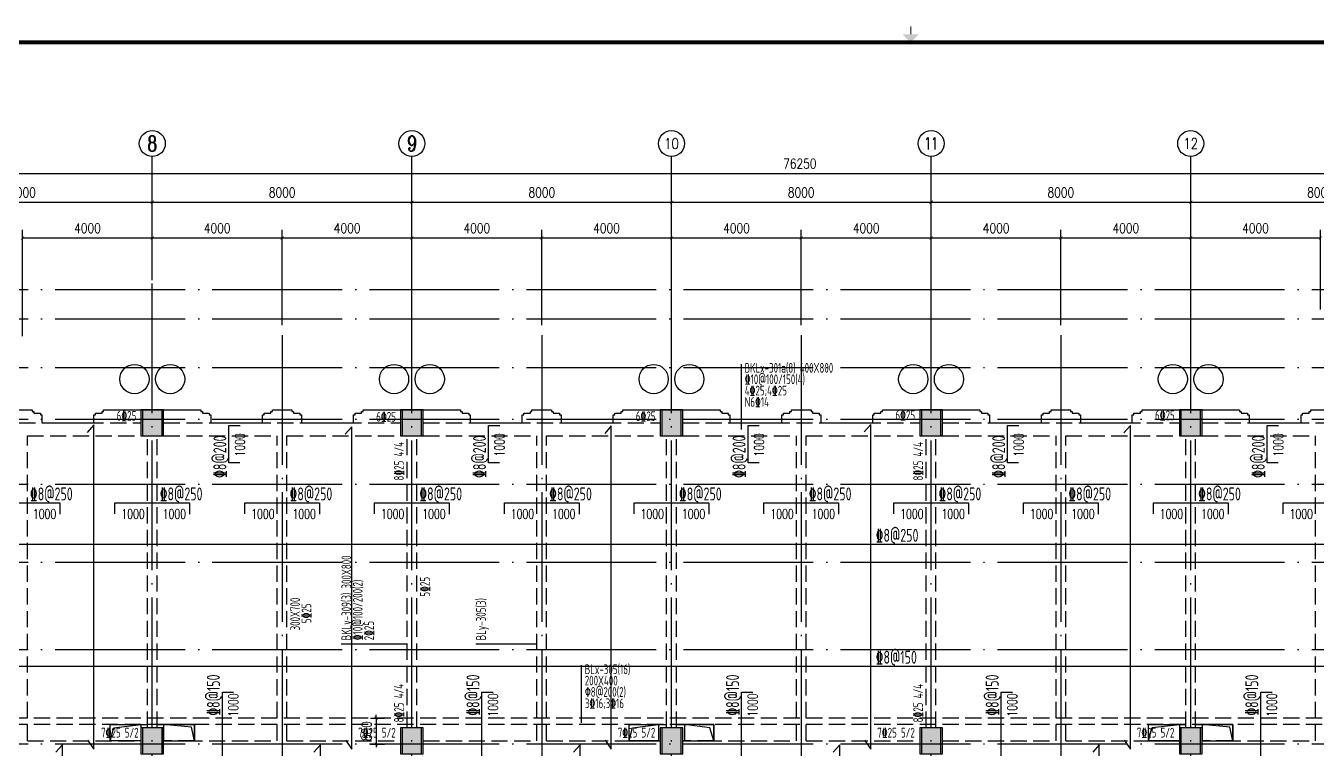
# Model space of a CAD drawing. Header units: millimetres. Extents: x 2998490 to 15040601, y 444546 to 7822218.
# Drawn here: x 14393708 to 14433503, y 7631173 to 7653473 of the extents above; entities that cross this region are included whole.
import ezdxf
from ezdxf.enums import TextEntityAlignment as Align

# ---------------------------------------------------------------- set-up
doc = ezdxf.new("R2010")
doc.units = ezdxf.units.MM
doc.header["$LTSCALE"] = 2000
doc.linetypes.add('DASH', pattern=[0.35, 0.25, -0.1])
doc.linetypes.add('DOTE', pattern=[2.42, 2, -0.2, 0.02, -0.2])
for name, color, linetype in [('3-AXIS', 3, 'Continuous'), ('3-AXIS_TEXT', 7, 'Continuous'), ('3-ban', 84, 'Continuous'), ('3-ban-rein', 1, 'Continuous'), ('3-ban-TEXT', 7, 'Continuous'), ('3-column-DOWN', 232, 'Continuous'), ('3-COLUMN-UP', 2, 'Continuous'), ('3-dote', 43, 'DOTE'), ('3-HATCH', 8, 'Continuous'), ('3-liang-rein-X', 54, 'Continuous'), ('3-liang-rein-Y', 130, 'Continuous'), ('3-liang-R截面-X', 50, 'Continuous'), ('3-liang-R截面-Y', 70, 'Continuous'), ('3-liang-s-1', 44, 'Continuous'), ('3-liang-xu', 120, 'DASH'), ('3-装饰线脚', 7, 'Continuous'), ('AXIS', 3, 'Continuous'), ('AXIS_TEXT', 7, 'Continuous'), ('图框', 7, 'Continuous')]:
    doc.layers.add(name, color=color, linetype=linetype)
doc.layers.add('3-零部件', color=73, linetype='Continuous', lineweight=5)
doc.styles.add('_TCH_AXIS', font='COMPLEX', dxfattribs={"bigfont": 'GBCBIG'})
doc.styles.add('COMPLEX', font='COMPLEX')
doc.styles.add('DIM_FONT', font='SIMPLEX', dxfattribs={"width": 0.8, "bigfont": 'HZTXT'})
doc.styles.add('TJ1', font='tj-romans1.shx', dxfattribs={"width": 0.8, "bigfont": 'tj-hztxt1.shx'})
doc.styles.add('TSSD_Rein', font='Tssdeng.shx', dxfattribs={"width": 0.7, "bigfont": 'hztxt.shx'})
doc.dimstyles.new('DIMN100', dxfattribs={"dimtxt": 300, "dimasz": 100, "dimexe": 250, "dimexo": 300, "dimgap": 150, "dimtad": 1, "dimdec": 0, "dimzin": 0, "dimdsep": 46, "dimtxsty": 'DIM_FONT', "dimblk": 'ARCHTICK', "dimcen": 0.09, "dimclrt": 7, "dimazin": 2, "dimtfac": 1, "dimtdec": 0, "dimtix": 1, "dimtmove": 2, "dimatfit": 3, "dimldrblk": 'ARCHTICK', "dimfxl": 0, "dimtolj": 1, "dimtzin": 0, "dimarcsym": 0})

# ---------------------------------------------------------------- blocks, each defined once
blk = doc.blocks.new('TJAD_TK_A0')
at = {"layer": '图框', "const_width": 0.3}
blk.add_lwpolyline([(1567.5, 391.74), (1567.5, 394.24)], dxfattribs=at)
at = {"layer": '图框', "const_width": 1.2}
blk.add_lwpolyline([(2152, -431.7), (2152, 389.3), (998, 389.3), (998, -431.7)], close=True, dxfattribs=at)
at = {"layer": '图框'}
blk.add_solid([(1565, 391.74), (1570, 391.74), (1567.5, 389.24)], dxfattribs=at)
blk = doc.blocks.new('_ArchTick')
at = {"color": 0, "linetype": 'ByBlock', "const_width": 0.15}
blk.add_lwpolyline([(-0.5, -0.5), (0.5, 0.5)], dxfattribs=at)
blk = doc.blocks.new('*D81')
at = {"layer": 'AXIS', "color": 0, "lineweight": -2}
for p, q in [((14389606, 7646992), (14389606, 7648285)), ((14397606, 7646992), (14397606, 7648285)), ((14389606, 7648035), (14397606, 7648035))]:
    blk.add_line(p, q, dxfattribs=at)
at = {"layer": 'Defpoints', "color": 0}
for p in [(14397606, 7648035), (14389606, 7646692), (14397606, 7646692)]:
    blk.add_point(p, dxfattribs=at)
at = {"layer": 'AXIS', "color": 0, "lineweight": -2, "xscale": 100, "yscale": 100, "zscale": 100, "rotation": 180}
blk.add_blockref('_ArchTick', (14389606, 7648035), dxfattribs=at)
at = {"layer": 'AXIS', "color": 0, "lineweight": -2, "xscale": 100, "yscale": 100, "zscale": 100}
blk.add_blockref('_ArchTick', (14397606, 7648035), dxfattribs=at)
at = {"layer": 'AXIS', "color": 7, "insert": (14393606, 7648335), "char_height": 300, "attachment_point": 5, "style": 'DIM_FONT'}
blk.add_mtext('\\A1;8000', dxfattribs=at)
blk = doc.blocks.new('*D82')
at = {"layer": 'AXIS', "color": 0, "lineweight": -2}
for p, q in [((14397606, 7646992), (14397606, 7648285)), ((14405606, 7646992), (14405606, 7648285)), ((14397606, 7648035), (14405606, 7648035))]:
    blk.add_line(p, q, dxfattribs=at)
at = {"layer": 'Defpoints', "color": 0}
for p in [(14405606, 7648035), (14397606, 7646692), (14405606, 7646692)]:
    blk.add_point(p, dxfattribs=at)
at = {"layer": 'AXIS', "color": 0, "lineweight": -2, "xscale": 100, "yscale": 100, "zscale": 100, "rotation": 180}
blk.add_blockref('_ArchTick', (14397606, 7648035), dxfattribs=at)
at = {"layer": 'AXIS', "color": 0, "lineweight": -2, "xscale": 100, "yscale": 100, "zscale": 100}
blk.add_blockref('_ArchTick', (14405606, 7648035), dxfattribs=at)
at = {"layer": 'AXIS', "color": 7, "insert": (14401606, 7648335), "char_height": 300, "attachment_point": 5, "style": 'DIM_FONT'}
blk.add_mtext('\\A1;8000', dxfattribs=at)
blk = doc.blocks.new('*D83')
at = {"layer": 'AXIS', "color": 0, "lineweight": -2}
for p, q in [((14405606, 7646992), (14405606, 7648285)), ((14413606, 7646992), (14413606, 7648285)), ((14405606, 7648035), (14413606, 7648035))]:
    blk.add_line(p, q, dxfattribs=at)
at = {"layer": 'Defpoints', "color": 0}
for p in [(14413606, 7648035), (14405606, 7646692), (14413606, 7646692)]:
    blk.add_point(p, dxfattribs=at)
at = {"layer": 'AXIS', "color": 0, "lineweight": -2, "xscale": 100, "yscale": 100, "zscale": 100, "rotation": 180}
blk.add_blockref('_ArchTick', (14405606, 7648035), dxfattribs=at)
at = {"layer": 'AXIS', "color": 0, "lineweight": -2, "xscale": 100, "yscale": 100, "zscale": 100}
blk.add_blockref('_ArchTick', (14413606, 7648035), dxfattribs=at)
at = {"layer": 'AXIS', "color": 7, "insert": (14409606, 7648335), "char_height": 300, "attachment_point": 5, "style": 'DIM_FONT'}
blk.add_mtext('\\A1;8000', dxfattribs=at)
blk = doc.blocks.new('*D84')
at = {"layer": 'AXIS', "color": 0, "lineweight": -2}
for p, q in [((14413606, 7646992), (14413606, 7648285)), ((14421606, 7646992), (14421606, 7648285)), ((14413606, 7648035), (14421606, 7648035))]:
    blk.add_line(p, q, dxfattribs=at)
at = {"layer": 'Defpoints', "color": 0}
for p in [(14421606, 7648035), (14413606, 7646692), (14421606, 7646692)]:
    blk.add_point(p, dxfattribs=at)
at = {"layer": 'AXIS', "color": 0, "lineweight": -2, "xscale": 100, "yscale": 100, "zscale": 100, "rotation": 180}
blk.add_blockref('_ArchTick', (14413606, 7648035), dxfattribs=at)
at = {"layer": 'AXIS', "color": 0, "lineweight": -2, "xscale": 100, "yscale": 100, "zscale": 100}
blk.add_blockref('_ArchTick', (14421606, 7648035), dxfattribs=at)
at = {"layer": 'AXIS', "color": 7, "insert": (14417606, 7648335), "char_height": 300, "attachment_point": 5, "style": 'DIM_FONT'}
blk.add_mtext('\\A1;8000', dxfattribs=at)
blk = doc.blocks.new('*D85')
at = {"layer": 'AXIS', "color": 0, "lineweight": -2}
for p, q in [((14421606, 7646992), (14421606, 7648285)), ((14429606, 7646992), (14429606, 7648285)), ((14421606, 7648035), (14429606, 7648035))]:
    blk.add_line(p, q, dxfattribs=at)
at = {"layer": 'Defpoints', "color": 0}
for p in [(14429606, 7648035), (14421606, 7646692), (14429606, 7646692)]:
    blk.add_point(p, dxfattribs=at)
at = {"layer": 'AXIS', "color": 0, "lineweight": -2, "xscale": 100, "yscale": 100, "zscale": 100, "rotation": 180}
blk.add_blockref('_ArchTick', (14421606, 7648035), dxfattribs=at)
at = {"layer": 'AXIS', "color": 0, "lineweight": -2, "xscale": 100, "yscale": 100, "zscale": 100}
blk.add_blockref('_ArchTick', (14429606, 7648035), dxfattribs=at)
at = {"layer": 'AXIS', "color": 7, "insert": (14425606, 7648335), "char_height": 300, "attachment_point": 5, "style": 'DIM_FONT'}
blk.add_mtext('\\A1;8000', dxfattribs=at)
blk = doc.blocks.new('*D86')
at = {"layer": 'AXIS', "color": 0, "lineweight": -2}
for p, q in [((14429606, 7646992), (14429606, 7648285)), ((14437606, 7646992), (14437606, 7648285)), ((14429606, 7648035), (14437606, 7648035))]:
    blk.add_line(p, q, dxfattribs=at)
at = {"layer": 'Defpoints', "color": 0}
for p in [(14437606, 7648035), (14429606, 7646692), (14437606, 7646692)]:
    blk.add_point(p, dxfattribs=at)
at = {"layer": 'AXIS', "color": 0, "lineweight": -2, "xscale": 100, "yscale": 100, "zscale": 100, "rotation": 180}
blk.add_blockref('_ArchTick', (14429606, 7648035), dxfattribs=at)
at = {"layer": 'AXIS', "color": 0, "lineweight": -2, "xscale": 100, "yscale": 100, "zscale": 100}
blk.add_blockref('_ArchTick', (14437606, 7648035), dxfattribs=at)
at = {"layer": 'AXIS', "color": 7, "insert": (14433606, 7648335), "char_height": 300, "attachment_point": 5, "style": 'DIM_FONT'}
blk.add_mtext('\\A1;8000', dxfattribs=at)
blk = doc.blocks.new('*D89')
at = {"layer": 'AXIS', "color": 0, "lineweight": -2}
for p, q in [((14375606, 7646992), (14375606, 7649174)), ((14451856, 7646992), (14451856, 7649174)), ((14375606, 7648924), (14451856, 7648924))]:
    blk.add_line(p, q, dxfattribs=at)
at = {"layer": 'Defpoints', "color": 0}
for p in [(14451856, 7648924), (14375606, 7646692), (14451856, 7646692)]:
    blk.add_point(p, dxfattribs=at)
at = {"layer": 'AXIS', "color": 0, "lineweight": -2, "xscale": 100, "yscale": 100, "zscale": 100, "rotation": 180}
blk.add_blockref('_ArchTick', (14375606, 7648924), dxfattribs=at)
at = {"layer": 'AXIS', "color": 0, "lineweight": -2, "xscale": 100, "yscale": 100, "zscale": 100}
blk.add_blockref('_ArchTick', (14451856, 7648924), dxfattribs=at)
at = {"layer": 'AXIS', "color": 7, "insert": (14417563, 7649224), "char_height": 300, "attachment_point": 5, "style": 'DIM_FONT'}
blk.add_mtext('\\A1;76250', dxfattribs=at)
blk = doc.blocks.new('_AXISO')
blk.add_circle((0, 0), 0.5)
at = {"layer": '3-AXIS_TEXT', "style": 'COMPLEX', "width": 1.041667}
blk.add_attdef('A', text='', height=0.56, dxfattribs=at).set_placement((-0.25, -0.28), (0.25, -0.28), align=Align.FIT)
blk = doc.blocks.new('*D1269')
at = {"layer": '3-零部件', "color": 0, "lineweight": -2}
for p, q in [((14393606, 7643902), (14393606, 7647184)), ((14397606, 7645632), (14397606, 7647184)), ((14393606, 7646934), (14397606, 7646934))]:
    blk.add_line(p, q, dxfattribs=at)
at = {"layer": 'Defpoints', "color": 0}
for p in [(14397606, 7646934), (14397606, 7645332), (14393606, 7643602)]:
    blk.add_point(p, dxfattribs=at)
at = {"layer": '3-零部件', "color": 0, "lineweight": -2, "xscale": 100, "yscale": 100, "zscale": 100, "rotation": 180}
blk.add_blockref('_ArchTick', (14393606, 7646934), dxfattribs=at)
at = {"layer": '3-零部件', "color": 0, "lineweight": -2, "xscale": 100, "yscale": 100, "zscale": 100}
blk.add_blockref('_ArchTick', (14397606, 7646934), dxfattribs=at)
at = {"layer": '3-零部件', "color": 7, "insert": (14395606, 7647234), "char_height": 300, "attachment_point": 5, "style": 'DIM_FONT'}
blk.add_mtext('\\A1;4000', dxfattribs=at)
blk = doc.blocks.new('*D1270')
at = {"layer": '3-零部件', "color": 0, "lineweight": -2}
for p, q in [((14397606, 7645632), (14397606, 7647184)), ((14401606, 7644240), (14401606, 7647184)), ((14397606, 7646934), (14401606, 7646934))]:
    blk.add_line(p, q, dxfattribs=at)
at = {"layer": 'Defpoints', "color": 0}
for p in [(14401606, 7646934), (14397606, 7645332), (14401606, 7643940)]:
    blk.add_point(p, dxfattribs=at)
at = {"layer": '3-零部件', "color": 0, "lineweight": -2, "xscale": 100, "yscale": 100, "zscale": 100, "rotation": 180}
blk.add_blockref('_ArchTick', (14397606, 7646934), dxfattribs=at)
at = {"layer": '3-零部件', "color": 0, "lineweight": -2, "xscale": 100, "yscale": 100, "zscale": 100}
blk.add_blockref('_ArchTick', (14401606, 7646934), dxfattribs=at)
at = {"layer": '3-零部件', "color": 7, "insert": (14399606, 7647234), "char_height": 300, "attachment_point": 5, "style": 'DIM_FONT'}
blk.add_mtext('\\A1;4000', dxfattribs=at)
blk = doc.blocks.new('*D1271')
at = {"layer": '3-零部件', "color": 0, "lineweight": -2}
for p, q in [((14401606, 7644240), (14401606, 7647184)), ((14405606, 7644732), (14405606, 7647184)), ((14401606, 7646934), (14405606, 7646934))]:
    blk.add_line(p, q, dxfattribs=at)
at = {"layer": 'Defpoints', "color": 0}
for p in [(14405606, 7646934), (14405606, 7644432), (14401606, 7643940)]:
    blk.add_point(p, dxfattribs=at)
at = {"layer": '3-零部件', "color": 0, "lineweight": -2, "xscale": 100, "yscale": 100, "zscale": 100, "rotation": 180}
blk.add_blockref('_ArchTick', (14401606, 7646934), dxfattribs=at)
at = {"layer": '3-零部件', "color": 0, "lineweight": -2, "xscale": 100, "yscale": 100, "zscale": 100}
blk.add_blockref('_ArchTick', (14405606, 7646934), dxfattribs=at)
at = {"layer": '3-零部件', "color": 7, "insert": (14403606, 7647234), "char_height": 300, "attachment_point": 5, "style": 'DIM_FONT'}
blk.add_mtext('\\A1;4000', dxfattribs=at)
blk = doc.blocks.new('*D1272')
at = {"layer": '3-零部件', "color": 0, "lineweight": -2}
for p, q in [((14405606, 7644732), (14405606, 7647184)), ((14409606, 7644240), (14409606, 7647184)), ((14405606, 7646934), (14409606, 7646934))]:
    blk.add_line(p, q, dxfattribs=at)
at = {"layer": 'Defpoints', "color": 0}
for p in [(14409606, 7646934), (14405606, 7644432), (14409606, 7643940)]:
    blk.add_point(p, dxfattribs=at)
at = {"layer": '3-零部件', "color": 0, "lineweight": -2, "xscale": 100, "yscale": 100, "zscale": 100, "rotation": 180}
blk.add_blockref('_ArchTick', (14405606, 7646934), dxfattribs=at)
at = {"layer": '3-零部件', "color": 0, "lineweight": -2, "xscale": 100, "yscale": 100, "zscale": 100}
blk.add_blockref('_ArchTick', (14409606, 7646934), dxfattribs=at)
at = {"layer": '3-零部件', "color": 7, "insert": (14407606, 7647234), "char_height": 300, "attachment_point": 5, "style": 'DIM_FONT'}
blk.add_mtext('\\A1;4000', dxfattribs=at)
blk = doc.blocks.new('*D1273')
at = {"layer": '3-零部件', "color": 0, "lineweight": -2}
for p, q in [((14409606, 7644240), (14409606, 7647184)), ((14413606, 7644732), (14413606, 7647184)), ((14409606, 7646934), (14413606, 7646934))]:
    blk.add_line(p, q, dxfattribs=at)
at = {"layer": 'Defpoints', "color": 0}
for p in [(14413606, 7646934), (14413606, 7644432), (14409606, 7643940)]:
    blk.add_point(p, dxfattribs=at)
at = {"layer": '3-零部件', "color": 0, "lineweight": -2, "xscale": 100, "yscale": 100, "zscale": 100, "rotation": 180}
blk.add_blockref('_ArchTick', (14409606, 7646934), dxfattribs=at)
at = {"layer": '3-零部件', "color": 0, "lineweight": -2, "xscale": 100, "yscale": 100, "zscale": 100}
blk.add_blockref('_ArchTick', (14413606, 7646934), dxfattribs=at)
at = {"layer": '3-零部件', "color": 7, "insert": (14411606, 7647234), "char_height": 300, "attachment_point": 5, "style": 'DIM_FONT'}
blk.add_mtext('\\A1;4000', dxfattribs=at)
blk = doc.blocks.new('*D1258')
at = {"layer": '3-零部件', "color": 0, "lineweight": -2}
for p, q in [((14413606, 7644732), (14413606, 7647184)), ((14417606, 7644240), (14417606, 7647184)), ((14413606, 7646934), (14417606, 7646934))]:
    blk.add_line(p, q, dxfattribs=at)
at = {"layer": 'Defpoints', "color": 0}
for p in [(14417606, 7646934), (14413606, 7644432), (14417606, 7643940)]:
    blk.add_point(p, dxfattribs=at)
at = {"layer": '3-零部件', "color": 0, "lineweight": -2, "xscale": 100, "yscale": 100, "zscale": 100, "rotation": 180}
blk.add_blockref('_ArchTick', (14413606, 7646934), dxfattribs=at)
at = {"layer": '3-零部件', "color": 0, "lineweight": -2, "xscale": 100, "yscale": 100, "zscale": 100}
blk.add_blockref('_ArchTick', (14417606, 7646934), dxfattribs=at)
at = {"layer": '3-零部件', "color": 7, "insert": (14415606, 7647234), "char_height": 300, "attachment_point": 5, "style": 'DIM_FONT'}
blk.add_mtext('\\A1;4000', dxfattribs=at)
blk = doc.blocks.new('*D1259')
at = {"layer": '3-零部件', "color": 0, "lineweight": -2}
for p, q in [((14417606, 7644240), (14417606, 7647184)), ((14421606, 7644732), (14421606, 7647184)), ((14417606, 7646934), (14421606, 7646934))]:
    blk.add_line(p, q, dxfattribs=at)
at = {"layer": 'Defpoints', "color": 0}
for p in [(14421606, 7646934), (14421606, 7644432), (14417606, 7643940)]:
    blk.add_point(p, dxfattribs=at)
at = {"layer": '3-零部件', "color": 0, "lineweight": -2, "xscale": 100, "yscale": 100, "zscale": 100, "rotation": 180}
blk.add_blockref('_ArchTick', (14417606, 7646934), dxfattribs=at)
at = {"layer": '3-零部件', "color": 0, "lineweight": -2, "xscale": 100, "yscale": 100, "zscale": 100}
blk.add_blockref('_ArchTick', (14421606, 7646934), dxfattribs=at)
at = {"layer": '3-零部件', "color": 7, "insert": (14419606, 7647234), "char_height": 300, "attachment_point": 5, "style": 'DIM_FONT'}
blk.add_mtext('\\A1;4000', dxfattribs=at)
blk = doc.blocks.new('*D1260')
at = {"layer": '3-零部件', "color": 0, "lineweight": -2}
for p, q in [((14421606, 7644732), (14421606, 7647184)), ((14425606, 7644240), (14425606, 7647184)), ((14421606, 7646934), (14425606, 7646934))]:
    blk.add_line(p, q, dxfattribs=at)
at = {"layer": 'Defpoints', "color": 0}
for p in [(14425606, 7646934), (14421606, 7644432), (14425606, 7643940)]:
    blk.add_point(p, dxfattribs=at)
at = {"layer": '3-零部件', "color": 0, "lineweight": -2, "xscale": 100, "yscale": 100, "zscale": 100, "rotation": 180}
blk.add_blockref('_ArchTick', (14421606, 7646934), dxfattribs=at)
at = {"layer": '3-零部件', "color": 0, "lineweight": -2, "xscale": 100, "yscale": 100, "zscale": 100}
blk.add_blockref('_ArchTick', (14425606, 7646934), dxfattribs=at)
at = {"layer": '3-零部件', "color": 7, "insert": (14423606, 7647234), "char_height": 300, "attachment_point": 5, "style": 'DIM_FONT'}
blk.add_mtext('\\A1;4000', dxfattribs=at)
blk = doc.blocks.new('*D1261')
at = {"layer": '3-零部件', "color": 0, "lineweight": -2}
for p, q in [((14425606, 7644240), (14425606, 7647184)), ((14429606, 7644732), (14429606, 7647184)), ((14425606, 7646934), (14429606, 7646934))]:
    blk.add_line(p, q, dxfattribs=at)
at = {"layer": 'Defpoints', "color": 0}
for p in [(14429606, 7646934), (14429606, 7644432), (14425606, 7643940)]:
    blk.add_point(p, dxfattribs=at)
at = {"layer": '3-零部件', "color": 0, "lineweight": -2, "xscale": 100, "yscale": 100, "zscale": 100, "rotation": 180}
blk.add_blockref('_ArchTick', (14425606, 7646934), dxfattribs=at)
at = {"layer": '3-零部件', "color": 0, "lineweight": -2, "xscale": 100, "yscale": 100, "zscale": 100}
blk.add_blockref('_ArchTick', (14429606, 7646934), dxfattribs=at)
at = {"layer": '3-零部件', "color": 7, "insert": (14427606, 7647234), "char_height": 300, "attachment_point": 5, "style": 'DIM_FONT'}
blk.add_mtext('\\A1;4000', dxfattribs=at)
blk = doc.blocks.new('*D1262')
at = {"layer": '3-零部件', "color": 0, "lineweight": -2}
for p, q in [((14429606, 7644732), (14429606, 7647184)), ((14433606, 7644732), (14433606, 7647184)), ((14429606, 7646934), (14433606, 7646934))]:
    blk.add_line(p, q, dxfattribs=at)
at = {"layer": 'Defpoints', "color": 0}
for p in [(14433606, 7646934), (14429606, 7644432), (14433606, 7644432)]:
    blk.add_point(p, dxfattribs=at)
at = {"layer": '3-零部件', "color": 0, "lineweight": -2, "xscale": 100, "yscale": 100, "zscale": 100, "rotation": 180}
blk.add_blockref('_ArchTick', (14429606, 7646934), dxfattribs=at)
at = {"layer": '3-零部件', "color": 0, "lineweight": -2, "xscale": 100, "yscale": 100, "zscale": 100}
blk.add_blockref('_ArchTick', (14433606, 7646934), dxfattribs=at)
at = {"layer": '3-零部件', "color": 7, "insert": (14431606, 7647234), "char_height": 300, "attachment_point": 5, "style": 'DIM_FONT'}
blk.add_mtext('\\A1;4000', dxfattribs=at)
blk = doc.blocks.new('*D1749')
at = {"layer": '3-ban', "color": 0, "lineweight": -2}
for p, q in [((14404326, 7632132), (14404758, 7632132)), ((14404508, 7632132), (14404508, 7632232)), ((14404508, 7632132), (14404508, 7631332)), ((14404326, 7631332), (14404758, 7631332)), ((14404508, 7631332), (14404508, 7631232))]:
    blk.add_line(p, q, dxfattribs=at)
at = {"layer": 'Defpoints', "color": 0}
for p in [(14404026, 7632132), (14404026, 7631332), (14404508, 7631332)]:
    blk.add_point(p, dxfattribs=at)
at = {"layer": '3-ban', "color": 0, "lineweight": -2, "xscale": 100, "yscale": 100, "zscale": 100}
for p, rotation in [((14404508, 7632132), 270), ((14404508, 7631332), 90)]:
    blk.add_blockref('_ArchTick', p, dxfattribs=dict(at, rotation=rotation))
at = {"layer": '3-ban', "color": 7, "insert": (14404208, 7631732), "char_height": 300, "attachment_point": 5, "rotation": 90, "style": 'DIM_FONT'}
blk.add_mtext('\\A1;800', dxfattribs=at)

msp = doc.modelspace()

# ---------------------------------------------------------------- hatches: boundary and pattern name
at = {"layer": '3-HATCH'}
for points in [[(14397305.5, 7640832.3), (14397905.5, 7640832.3), (14397905.5, 7641632.3), (14397305.5, 7641632.3)], [(14405305.5, 7640832.3), (14405905.5, 7640832.3), (14405905.5, 7641632.3), (14405305.5, 7641632.3)], [(14413305.5, 7640832.3), (14413905.5, 7640832.3), (14413905.5, 7641632.3), (14413305.5, 7641632.3)], [(14421305.5, 7640832.3), (14421905.5, 7640832.3), (14421905.5, 7641632.3), (14421305.5, 7641632.3)], [(14429305.5, 7640832.3), (14429905.5, 7640832.3), (14429905.5, 7641632.3), (14429305.5, 7641632.3)], [(14397305.5, 7631032.3), (14397905.5, 7631032.3), (14397905.5, 7631832.3), (14397305.5, 7631832.3)], [(14405305.5, 7631032.3), (14405905.5, 7631032.3), (14405905.5, 7631832.3), (14405305.5, 7631832.3)], [(14413305.5, 7631032.3), (14413905.5, 7631032.3), (14413905.5, 7631832.3), (14413305.5, 7631832.3)], [(14421305.5, 7631032.3), (14421905.5, 7631032.3), (14421905.5, 7631832.3), (14421305.5, 7631832.3)], [(14429305.5, 7631032.3), (14429905.5, 7631032.3), (14429905.5, 7631832.3), (14429305.5, 7631832.3)]]:
    msp.add_hatch(color=256, dxfattribs=at).paths.add_polyline_path(points)

# ---------------------------------------------------------------- linework, layer by layer
at = {"layer": '3-AXIS', "color": 15, "linetype": 'DOTE'}
for p, q in [((14397605.6, 7617332.3), (14397605.6, 7646612.4)), ((14405605.6, 7617332.3), (14405605.6, 7646612.4)), ((14413605.6, 7617332.3), (14413605.6, 7646612.4)), ((14421605.6, 7617332.3), (14421605.6, 7646612.4)), ((14429605.6, 7617332.3), (14429605.6, 7646612.4)), ((14451855.6, 7645332.3), (14370566.4, 7645332.3)), ((14451855.6, 7644432.3), (14370566.4, 7644432.3)), ((14451855.6, 7642932.3), (14370566.4, 7642932.3)), ((14451855.6, 7641332.3), (14370566.4, 7641332.3)), ((14451855.6, 7639332.3), (14370566.4, 7639332.3)), ((14451855.6, 7636932.3), (14370566.4, 7636932.3)), ((14451855.6, 7634232.3), (14370566.4, 7634232.3)), ((14451855.6, 7631332.3), (14370566.4, 7631332.3))]:
    msp.add_line(p, q, dxfattribs=at)
at = {"layer": '3-ban-rein'}
for points in [[(14395606.4, 7631448.4), (14395799.8, 7631174.7), (14395799.8, 7641167.9), (14395596.7, 7640938.5)], [(14400302.9, 7639997.6), (14399965, 7639997.6), (14399965, 7641147.6), (14400311, 7641147.6)], [(14403556.4, 7631448.4), (14403749.8, 7631174.7), (14403749.8, 7641111.9), (14403546.7, 7640882.6)], [(14408302.9, 7639997.6), (14407965, 7639997.6), (14407965, 7641147.6), (14408311, 7641147.6)], [(14411556.4, 7631448.4), (14411749.8, 7631174.7), (14411749.8, 7641138.4), (14411546.7, 7640909.1)], [(14416302.9, 7639997.6), (14415965, 7639997.6), (14415965, 7641147.6), (14416311, 7641147.6)], [(14419556.4, 7631448.4), (14419749.8, 7631174.7), (14419749.8, 7641183.7), (14419546.7, 7640954.3)], [(14424302.9, 7639997.6), (14423965, 7639997.6), (14423965, 7641147.6), (14424311, 7641147.6)], [(14427556.4, 7631448.4), (14427749.8, 7631174.7), (14427749.8, 7641154), (14427546.7, 7640924.7)], [(14432302.9, 7639997.6), (14431965, 7639997.6), (14431965, 7641147.6), (14432311, 7641147.6)], [(14392455.5, 7638426.6), (14392455.5, 7638764.5), (14394755.5, 7638764.5), (14394755.5, 7638418.5)], [(14396455.5, 7638426.6), (14396455.5, 7638764.5), (14398755.5, 7638764.5), (14398755.5, 7638418.5)], [(14400455.5, 7638426.6), (14400455.5, 7638764.5), (14402755.5, 7638764.5), (14402755.5, 7638418.5)], [(14404455.5, 7638426.6), (14404455.5, 7638764.5), (14406755.5, 7638764.5), (14406755.5, 7638418.5)], [(14408455.5, 7638426.6), (14408455.5, 7638764.5), (14410755.5, 7638764.5), (14410755.5, 7638418.5)], [(14412455.5, 7638426.6), (14412455.5, 7638764.5), (14414755.5, 7638764.5), (14414755.5, 7638418.5)], [(14416455.5, 7638426.6), (14416455.5, 7638764.5), (14418755.5, 7638764.5), (14418755.5, 7638418.5)], [(14420455.5, 7638426.6), (14420455.5, 7638764.5), (14422755.5, 7638764.5), (14422755.5, 7638418.5)], [(14424455.5, 7638426.6), (14424455.5, 7638764.5), (14426755.5, 7638764.5), (14426755.5, 7638418.5)], [(14428455.5, 7638426.6), (14428455.5, 7638764.5), (14430755.5, 7638764.5), (14430755.5, 7638418.5)], [(14432455.5, 7638426.6), (14432455.5, 7638764.5), (14434755.5, 7638764.5), (14434755.5, 7638418.5)], [(14389461.7, 7637151.1), (14389461.7, 7637489.1), (14452052.8, 7637489.1), (14452052.8, 7637143)], [(14389667.5, 7633924.1), (14389393.8, 7633730.7), (14452054.9, 7633730.7), (14451825.6, 7633933.8)], [(14400103, 7630132.3), (14399765.1, 7630132.3), (14399765.1, 7632929.9), (14400111.1, 7632929.9)], [(14408103, 7630132.3), (14407765.1, 7630132.3), (14407765.1, 7632929.9), (14408111.1, 7632929.9)], [(14416103, 7630132.3), (14415765.1, 7630132.3), (14415765.1, 7632929.9), (14416111.1, 7632929.9)], [(14424103, 7630132.3), (14423765.1, 7630132.3), (14423765.1, 7632929.9), (14424111.1, 7632929.9)], [(14432103, 7630132.3), (14431765.1, 7630132.3), (14431765.1, 7632929.9), (14432111.1, 7632929.9)], [(14394645.8, 7627628.1), (14394839.3, 7627354.4), (14394839.3, 7631311.7), (14394636.2, 7631082.3)], [(14402595.8, 7627628.1), (14402789.3, 7627354.4), (14402789.3, 7631311.7), (14402586.2, 7631082.3)], [(14410595.8, 7627628.1), (14410789.3, 7627354.4), (14410789.3, 7631311.7), (14410586.2, 7631082.3)], [(14418595.8, 7627628.1), (14418789.3, 7627354.4), (14418789.3, 7631311.7), (14418586.2, 7631082.3)], [(14426595.8, 7627628.1), (14426789.3, 7627354.4), (14426789.3, 7631311.7), (14426586.2, 7631082.3)]]:
    msp.add_lwpolyline(points, dxfattribs=at)
at = {"layer": '3-column-DOWN'}
for points in [[(14397255.5, 7640832.3), (14397955.5, 7640832.3), (14397955.5, 7641632.3), (14397255.5, 7641632.3)], [(14405255.5, 7640832.3), (14405955.5, 7640832.3), (14405955.5, 7641632.3), (14405255.5, 7641632.3)], [(14413255.5, 7640832.3), (14413955.5, 7640832.3), (14413955.5, 7641632.3), (14413255.5, 7641632.3)], [(14421255.5, 7640832.3), (14421955.5, 7640832.3), (14421955.5, 7641632.3), (14421255.5, 7641632.3)], [(14429255.5, 7640832.3), (14429955.5, 7640832.3), (14429955.5, 7641632.3), (14429255.5, 7641632.3)], [(14397255.5, 7631032.3), (14397955.5, 7631032.3), (14397955.5, 7631832.3), (14397255.5, 7631832.3)], [(14405255.5, 7631032.3), (14405955.5, 7631032.3), (14405955.5, 7631832.3), (14405255.5, 7631832.3)], [(14413255.5, 7631032.3), (14413955.5, 7631032.3), (14413955.5, 7631832.3), (14413255.5, 7631832.3)], [(14421255.5, 7631032.3), (14421955.5, 7631032.3), (14421955.5, 7631832.3), (14421255.5, 7631832.3)], [(14429255.5, 7631032.3), (14429955.5, 7631032.3), (14429955.5, 7631832.3), (14429255.5, 7631832.3)]]:
    msp.add_lwpolyline(points, close=True, dxfattribs=at)
at = {"layer": '3-COLUMN-UP'}
for points in [[(14397305.5, 7640832.3), (14397905.5, 7640832.3), (14397905.5, 7641632.3), (14397305.5, 7641632.3)], [(14405305.5, 7640832.3), (14405905.5, 7640832.3), (14405905.5, 7641632.3), (14405305.5, 7641632.3)], [(14413305.5, 7640832.3), (14413905.5, 7640832.3), (14413905.5, 7641632.3), (14413305.5, 7641632.3)], [(14421305.5, 7640832.3), (14421905.5, 7640832.3), (14421905.5, 7641632.3), (14421305.5, 7641632.3)], [(14429305.5, 7640832.3), (14429905.5, 7640832.3), (14429905.5, 7641632.3), (14429305.5, 7641632.3)], [(14397305.5, 7631032.3), (14397905.5, 7631032.3), (14397905.5, 7631832.3), (14397305.5, 7631832.3)], [(14405305.5, 7631032.3), (14405905.5, 7631032.3), (14405905.5, 7631832.3), (14405305.5, 7631832.3)], [(14413305.5, 7631032.3), (14413905.5, 7631032.3), (14413905.5, 7631832.3), (14413305.5, 7631832.3)], [(14421305.5, 7631032.3), (14421905.5, 7631032.3), (14421905.5, 7631832.3), (14421305.5, 7631832.3)], [(14429305.5, 7631032.3), (14429905.5, 7631032.3), (14429905.5, 7631832.3), (14429305.5, 7631832.3)]]:
    msp.add_lwpolyline(points, close=True, dxfattribs=at)
at = {"layer": '3-dote'}
for p, q in [((14401605.6, 7643940.2), (14401605.6, 7615758.6)), ((14409605.6, 7643940.2), (14409605.6, 7615758.6)), ((14417605.6, 7643940.2), (14417605.6, 7615758.6)), ((14425605.6, 7643940.2), (14425605.6, 7615758.6))]:
    msp.add_line(p, q, dxfattribs=at)
at = {"layer": '3-liang-R截面-X'}
for p, q in [((14415749.1, 7643045.7), (14415749.1, 7641032.3)), ((14410823.4, 7633767), (14410823.4, 7631989.9))]:
    msp.add_line(p, q, dxfattribs=at)
at = {"layer": '3-liang-R截面-Y'}
for p, q in [((14403426, 7634424.4), (14405455.6, 7634424.4)), ((14407575.7, 7634424.4), (14409455.6, 7634424.4))]:
    msp.add_line(p, q, dxfattribs=at)
at = {"layer": '3-liang-s-1'}
for points in [[(14393305.6, 7641632.3), (14393905.6, 7641632.3), (14393905.6, 7641582.3), (14393955.6, 7641582.3), (14393955.6, 7641532.3), (14394155.6, 7641532.3), (14394155.6, 7641482.3), (14394205.6, 7641482.3), (14394205.6, 7641232.3), (14395805.6, 7641232.3), (14395805.6, 7641482.3), (14395855.6, 7641482.3), (14395855.6, 7641532.3), (14396055.6, 7641532.6), (14396055.6, 7641582.3), (14396105.6, 7641582.3), (14396105.6, 7641632.3), (14397605.6, 7641632.3)], [(14397605.6, 7641632.3), (14399105.6, 7641632.3), (14399105.6, 7641582.3), (14399155.6, 7641582.3), (14399155.6, 7641532.3), (14399355.6, 7641532.3), (14399355.6, 7641482.3), (14399405.6, 7641482.3), (14399405.6, 7641232.3), (14401005.6, 7641232.3), (14401005.6, 7641482.3), (14401055.6, 7641482.3), (14401055.6, 7641532.3), (14401255.6, 7641532.3), (14401255.6, 7641582.3), (14401305.6, 7641582.3), (14401305.6, 7641632.3), (14401905.6, 7641632.3), (14401905.6, 7641582.3), (14401955.6, 7641582.3), (14401955.6, 7641532.3), (14402155.6, 7641532.3), (14402155.6, 7641482.3), (14402205.6, 7641482.3), (14402205.6, 7641232.3), (14403805.6, 7641232.3), (14403805.6, 7641482.3), (14403855.6, 7641482.3), (14403855.6, 7641532.3), (14404055.6, 7641532.6), (14404055.6, 7641582.3), (14404105.6, 7641582.3), (14404105.6, 7641632.3), (14405605.6, 7641632.3)], [(14405605.6, 7641632.3), (14407105.6, 7641632.3), (14407105.6, 7641582.3), (14407155.6, 7641582.3), (14407155.6, 7641532.3), (14407355.6, 7641532.3), (14407355.6, 7641482.3), (14407405.6, 7641482.3), (14407405.6, 7641232.3), (14409005.6, 7641232.3), (14409005.6, 7641482.3), (14409055.6, 7641482.3), (14409055.6, 7641532.3), (14409255.6, 7641532.3), (14409255.6, 7641582.3), (14409305.6, 7641582.3), (14409305.6, 7641632.3), (14409905.6, 7641632.3), (14409905.6, 7641582.3), (14409955.6, 7641582.3), (14409955.6, 7641532.3), (14410155.6, 7641532.3), (14410155.6, 7641482.3), (14410205.6, 7641482.3), (14410205.6, 7641232.3), (14411805.6, 7641232.3), (14411805.6, 7641482.3), (14411855.6, 7641482.3), (14411855.6, 7641532.3), (14412055.6, 7641532.6), (14412055.6, 7641582.3), (14412105.6, 7641582.3), (14412105.6, 7641632.3), (14413605.6, 7641632.3)], [(14413605.6, 7641632.3), (14415105.6, 7641632.3), (14415105.6, 7641582.3), (14415155.6, 7641582.3), (14415155.6, 7641532.3), (14415355.6, 7641532.3), (14415355.6, 7641482.3), (14415405.6, 7641482.3), (14415405.6, 7641232.3), (14417005.6, 7641232.3), (14417005.6, 7641482.3), (14417055.6, 7641482.3), (14417055.6, 7641532.3), (14417255.6, 7641532.3), (14417255.6, 7641582.3), (14417305.6, 7641582.3), (14417305.6, 7641632.3), (14417905.6, 7641632.3), (14417905.6, 7641582.3), (14417955.6, 7641582.3), (14417955.6, 7641532.3), (14418155.6, 7641532.3), (14418155.6, 7641482.3), (14418205.6, 7641482.3), (14418205.6, 7641232.3), (14419805.6, 7641232.3), (14419805.6, 7641482.3), (14419855.6, 7641482.3), (14419855.6, 7641532.3), (14420055.6, 7641532.6), (14420055.6, 7641582.3), (14420105.6, 7641582.3), (14420105.6, 7641632.3), (14421605.6, 7641632.3)], [(14421605.6, 7641632.3), (14423105.6, 7641632.3), (14423105.6, 7641582.3), (14423155.6, 7641582.3), (14423155.6, 7641532.3), (14423355.6, 7641532.3), (14423355.6, 7641482.3), (14423405.6, 7641482.3), (14423405.6, 7641232.3), (14425005.6, 7641232.3), (14425005.6, 7641482.3), (14425055.6, 7641482.3), (14425055.6, 7641532.3), (14425255.6, 7641532.3), (14425255.6, 7641582.3), (14425305.6, 7641582.3), (14425305.6, 7641632.3), (14425905.6, 7641632.3), (14425905.6, 7641582.3), (14425955.6, 7641582.3), (14425955.6, 7641532.3), (14426155.6, 7641532.3), (14426155.6, 7641482.3), (14426205.6, 7641482.3), (14426205.6, 7641232.3), (14427805.6, 7641232.3), (14427805.6, 7641482.3), (14427855.6, 7641482.3), (14427855.6, 7641532.3), (14428055.6, 7641532.6), (14428055.6, 7641582.3), (14428105.6, 7641582.3), (14428105.6, 7641632.3), (14429605.6, 7641632.3)], [(14429605.6, 7641632.3), (14431105.6, 7641632.3), (14431105.6, 7641582.3), (14431155.6, 7641582.3), (14431155.6, 7641532.3), (14431355.6, 7641532.3), (14431355.6, 7641482.3), (14431405.6, 7641482.3), (14431405.6, 7641232.3), (14433005.6, 7641232.3), (14433005.6, 7641482.3), (14433055.6, 7641482.3), (14433055.6, 7641532.3), (14433255.6, 7641532.3), (14433255.6, 7641582.3), (14433305.6, 7641582.3), (14433305.6, 7641632.3), (14433905.6, 7641632.3)], [(14396305.5, 7631432.3), (14396418.2, 7631827.1), (14397255.5, 7631932.3)], [(14398905.5, 7631432.3), (14398808.7, 7631849.4), (14397955.6, 7631932.3)], [(14412305.6, 7631432.3), (14412405.9, 7631830.6), (14413205.6, 7631932.3)], [(14414905.6, 7631432.3), (14414789, 7631836.1), (14414005.6, 7631932.3)], [(14428305.6, 7631432.3), (14428415.6, 7631837.3), (14429255.5, 7631932.3)], [(14430905.6, 7631432.3), (14430813.6, 7631849.4), (14429955.6, 7631932.3)]]:
    msp.add_lwpolyline(points, dxfattribs=at)
for points in [[(14396305.6, 7631932.3), (14397255.5, 7631932.3), (14397255.5, 7631432.3), (14396305.6, 7631432.3)], [(14398905.6, 7631932.3), (14397955.6, 7631932.3), (14397955.6, 7631432.3), (14398905.6, 7631432.3)], [(14412305.6, 7631932.3), (14413205.6, 7631932.3), (14413205.6, 7631432.3), (14412305.6, 7631432.3)], [(14414005.6, 7631432.3), (14414905.6, 7631432.3), (14414905.6, 7631932.3), (14414005.6, 7631932.3)], [(14428305.6, 7631932.3), (14429255.5, 7631932.3), (14429255.5, 7631432.3), (14428305.6, 7631432.3)], [(14429955.6, 7631432.3), (14430905.6, 7631432.3), (14430905.6, 7631932.3), (14429955.6, 7631932.3)]]:
    msp.add_lwpolyline(points, close=True, dxfattribs=at)
at = {"layer": '3-liang-xu'}
for p, q in [((14390005.5, 7641232.3), (14397255.5, 7641232.3)), ((14397955.5, 7641232.3), (14405255.5, 7641232.3)), ((14405955.5, 7641232.3), (14413255.5, 7641232.3)), ((14413955.5, 7641232.3), (14421255.5, 7641232.3)), ((14421955.5, 7641232.3), (14429255.5, 7641232.3)), ((14429955.5, 7641232.3), (14437255.5, 7641232.3)), ((14393755.5, 7631432.3), (14393755.5, 7640832.3)), ((14393755.5, 7640832.3), (14397255.5, 7640832.3)), ((14397455.5, 7631832.3), (14397455.5, 7640832.3)), ((14397755.5, 7631832.3), (14397755.5, 7640832.3)), ((14397955.5, 7640832.3), (14401455.5, 7640832.3)), ((14401455.5, 7631432.3), (14401455.5, 7640832.3)), ((14401755.5, 7631432.3), (14401755.5, 7640832.3)), ((14401755.5, 7640832.3), (14405255.5, 7640832.3)), ((14405455.5, 7631832.3), (14405455.5, 7640832.3)), ((14405755.5, 7631832.3), (14405755.5, 7640832.3)), ((14405955.5, 7640832.3), (14409455.5, 7640832.3)), ((14409455.5, 7631432.3), (14409455.5, 7640832.3)), ((14409755.5, 7631432.3), (14409755.5, 7640832.3)), ((14409755.5, 7640832.3), (14413255.5, 7640832.3)), ((14413455.5, 7631832.3), (14413455.5, 7640832.3)), ((14413755.5, 7631832.3), (14413755.5, 7640832.3)), ((14413955.5, 7640832.3), (14417455.5, 7640832.3)), ((14417455.5, 7631432.3), (14417455.5, 7640832.3)), ((14417755.5, 7631432.3), (14417755.5, 7640832.3)), ((14417755.5, 7640832.3), (14421255.5, 7640832.3)), ((14421455.5, 7631832.3), (14421455.5, 7640832.3)), ((14421755.5, 7631832.3), (14421755.5, 7640832.3)), ((14421955.5, 7640832.3), (14425455.5, 7640832.3)), ((14425455.5, 7631432.3), (14425455.5, 7640832.3)), ((14425755.5, 7631432.3), (14425755.5, 7640832.3)), ((14425755.5, 7640832.3), (14429255.5, 7640832.3)), ((14429455.5, 7631832.3), (14429455.5, 7640832.3)), ((14429755.5, 7631832.3), (14429755.5, 7640832.3)), ((14429955.5, 7640832.3), (14433455.5, 7640832.3)), ((14433455.5, 7631432.3), (14433455.5, 7640832.3)), ((14451855.6, 7632132.3), (14389705.6, 7632132.3)), ((14451855.6, 7631932.3), (14389705.6, 7631932.3)), ((14396305.5, 7631932.3), (14397455.5, 7631932.3)), ((14396305.6, 7631932.3), (14397455.6, 7631932.3)), ((14398905.5, 7631932.3), (14397755.5, 7631932.3)), ((14397755.6, 7631932.3), (14398905.6, 7631932.3)), ((14398905.5, 7631432.3), (14398905.5, 7631932.3)), ((14398905.6, 7631932.3), (14398905.6, 7631432.3)), ((14412305.5, 7631432.3), (14412305.5, 7631932.3)), ((14412305.5, 7631932.3), (14413455.5, 7631932.3)), ((14412305.6, 7631432.3), (14412305.6, 7631932.3)), ((14412305.6, 7631932.3), (14413455.6, 7631932.3)), ((14414905.5, 7631932.3), (14413755.5, 7631932.3)), ((14413755.6, 7631932.3), (14414905.6, 7631932.3)), ((14414905.5, 7631432.3), (14414905.5, 7631932.3)), ((14414905.6, 7631932.3), (14414905.6, 7631432.3)), ((14428305.5, 7631432.3), (14428305.5, 7631932.3)), ((14428305.5, 7631932.3), (14429455.5, 7631932.3)), ((14428305.6, 7631432.3), (14428305.6, 7631932.3)), ((14428305.6, 7631932.3), (14429455.6, 7631932.3)), ((14430905.5, 7631932.3), (14429755.5, 7631932.3)), ((14429755.6, 7631932.3), (14430905.6, 7631932.3)), ((14430905.5, 7631432.3), (14430905.5, 7631932.3)), ((14430905.6, 7631932.3), (14430905.6, 7631432.3)), ((14393755.5, 7631432.3), (14397255.5, 7631432.3)), ((14397955.5, 7631432.3), (14401455.5, 7631432.3)), ((14398905.5, 7631432.3), (14397955.5, 7631432.3)), ((14398905.6, 7631432.3), (14397955.6, 7631432.3)), ((14401755.5, 7631432.3), (14405255.5, 7631432.3)), ((14405955.5, 7631432.3), (14409455.5, 7631432.3)), ((14409755.5, 7631432.3), (14413255.5, 7631432.3)), ((14412305.5, 7631432.3), (14413255.5, 7631432.3)), ((14412305.6, 7631432.3), (14413205.6, 7631432.3)), ((14413955.4, 7631432.3), (14417455.5, 7631432.3)), ((14414905.5, 7631432.3), (14413955.5, 7631432.3)), ((14414905.6, 7631432.3), (14414005.6, 7631432.3)), ((14417755.5, 7631432.3), (14421255.5, 7631432.3)), ((14421955.5, 7631432.3), (14425455.5, 7631432.3)), ((14425755.5, 7631432.3), (14429255.5, 7631432.3)), ((14428305.5, 7631432.3), (14429255.5, 7631432.3)), ((14428305.6, 7631432.3), (14429255.5, 7631432.3)), ((14429955.5, 7631432.3), (14433455.5, 7631432.3)), ((14430905.5, 7631432.3), (14429955.5, 7631432.3)), ((14430905.6, 7631432.3), (14429955.6, 7631432.3))]:
    msp.add_line(p, q, dxfattribs=at)
at = {"layer": '3-装饰线脚'}
for centre in [(14397055.6, 7642582.3), (14398155.6, 7642582.3), (14405055.6, 7642582.3), (14406155.6, 7642582.3), (14413055.6, 7642582.3), (14414155.6, 7642582.3), (14421055.6, 7642582.3), (14422155.6, 7642582.3), (14429055.6, 7642582.3), (14430155.6, 7642582.3)]:
    msp.add_circle(centre, 450, dxfattribs=at)
at = {"layer": 'AXIS'}
for p, q in [((14397605.6, 7646691.7), (14397605.6, 7649443.8)), ((14405605.6, 7646691.7), (14405605.6, 7649443.8)), ((14413605.6, 7646691.7), (14413605.6, 7649443.8)), ((14421605.6, 7646691.7), (14421605.6, 7649443.8)), ((14429605.6, 7646691.7), (14429605.6, 7649443.8))]:
    msp.add_line(p, q, dxfattribs=at)

# ---------------------------------------------------------------- block references
ref = msp.add_blockref('_AXISO', (14397605.6, 7649843.8), dxfattribs=dict(at, xscale=800, yscale=800, zscale=800))
ref.add_attrib('A', '8', dxfattribs={"layer": 'AXIS_TEXT', "height": 465.9, "style": '_TCH_AXIS'}).set_placement((14397450.2, 7649610.8), (14397760.9, 7649610.8), align=Align.FIT)
ref = msp.add_blockref('_AXISO', (14405605.6, 7649843.8), dxfattribs=dict(at, xscale=800, yscale=800, zscale=800))
ref.add_attrib('A', '9', dxfattribs={"layer": 'AXIS_TEXT', "height": 465.9, "style": '_TCH_AXIS'}).set_placement((14405450.2, 7649610.8), (14405760.9, 7649610.8), align=Align.FIT)
ref = msp.add_blockref('_AXISO', (14413605.6, 7649843.8), dxfattribs=dict(at, xscale=800, yscale=800, zscale=800))
ref.add_attrib('A', '10', dxfattribs={"layer": 'AXIS_TEXT', "height": 328.45, "style": '_TCH_AXIS'}).set_placement((14413378.8, 7649679.6), (14413832.3, 7649679.6), align=Align.FIT)
ref = msp.add_blockref('_AXISO', (14421605.6, 7649843.8), dxfattribs=dict(at, xscale=800, yscale=800, zscale=800))
ref.add_attrib('A', '11', dxfattribs={"layer": 'AXIS_TEXT', "height": 368.76, "style": '_TCH_AXIS'}).set_placement((14421394.8, 7649659.4), (14421816.3, 7649659.4), align=Align.FIT)
ref = msp.add_blockref('_AXISO', (14429605.6, 7649843.8), dxfattribs=dict(at, xscale=800, yscale=800, zscale=800))
ref.add_attrib('A', '12', dxfattribs={"layer": 'AXIS_TEXT', "height": 328.45, "style": '_TCH_AXIS'}).set_placement((14429378.8, 7649679.6), (14429832.3, 7649679.6), align=Align.FIT)
at = {"layer": '图框', "xscale": 100, "yscale": 100, "zscale": 100}
msp.add_blockref('TJAD_TK_A0', (14264228.6, 7614033.9), dxfattribs=at)

# ---------------------------------------------------------------- texts
at = {"layer": '3-ban', "style": 'TSSD_Rein', "width": 0.7}
for s, rotation, p in [('%%1328@200', 89.99419, (14399887.9, 7639536.4, -5065)), ('%%1328@200', 89.99419, (14407887.9, 7639536.4, -5065)), ('%%1328@200', 89.99419, (14415887.9, 7639536.4, -5065)), ('%%1328@200', 89.99419, (14423887.9, 7639536.4, -5065)), ('%%1328@200', 89.99419, (14431887.9, 7639536.4, -5065)), ('%%1328@250', 359.99419, (14393834.1, 7638841.6, -5065)), ('%%1328@250', 359.99419, (14397834.1, 7638841.6, -5065)), ('%%1328@250', 359.99419, (14401834.1, 7638841.6, -5065)), ('%%1328@250', 359.99419, (14405834.1, 7638841.6, -5065)), ('%%1328@250', 359.99419, (14409834.1, 7638841.6, -5065)), ('%%1328@250', 359.99419, (14413834.1, 7638841.6, -5065)), ('%%1328@250', 359.99419, (14417834.1, 7638841.6, -5065)), ('%%1328@250', 359.99419, (14421834.1, 7638841.6, -5065)), ('%%1328@250', 359.99419, (14425834.1, 7638841.6, -5065)), ('%%1328@250', 359.99419, (14429834.1, 7638841.6, -5065)), ('%%1328@250', 359.99419, (14419897.8, 7637566.1, -5065)), ('%%1328@150', 359.99419, (14419897.8, 7633807.7, -5065)), ('%%1328@150', 89.99419, (14399688, 7632205.9, -5065)), ('%%1328@150', 89.99419, (14407688, 7632205.9, -5065)), ('%%1328@150', 89.99419, (14415688, 7632205.9, -5065)), ('%%1328@150', 89.99419, (14423688, 7632205.9, -5065)), ('%%1328@150', 89.99419, (14431688, 7632205.9, -5065))]:
    msp.add_text(s, height=400, rotation=rotation, dxfattribs=at).set_placement(p)
at = {"layer": '3-ban-TEXT', "style": 'TJ1', "width": 0.7}
for p in [(14400454.9, 7640194.5), (14408454.9, 7640194.5), (14416454.9, 7640194.5), (14424454.9, 7640194.5), (14432454.9, 7640194.5), (14400254.9, 7632174.9), (14408254.9, 7632174.9), (14416254.9, 7632174.9), (14424254.9, 7632174.9), (14432254.9, 7632174.9)]:
    msp.add_text('1000', height=300, rotation=90, dxfattribs=at).set_placement(p)
for p in [(14393925.4, 7638274.7), (14396652.4, 7638274.7), (14397925.4, 7638274.7), (14400652.4, 7638274.7), (14401925.4, 7638274.7), (14404652.4, 7638274.7), (14405925.4, 7638274.7), (14408652.4, 7638274.7), (14409925.4, 7638274.7), (14412652.4, 7638274.7), (14413925.4, 7638274.7), (14416652.4, 7638274.7), (14417925.4, 7638274.7), (14420652.4, 7638274.7), (14421925.4, 7638274.7), (14424652.4, 7638274.7), (14425925.4, 7638274.7), (14428652.4, 7638274.7), (14429925.4, 7638274.7), (14432652.4, 7638274.7)]:
    msp.add_text('1000', height=300, dxfattribs=at).set_placement(p)
at = {"layer": '3-liang-rein-X', "style": 'TSSD_Rein', "width": 0.7}
for s, p in [('%%13210@100/150(4)', (14415861.9, 7642428.1)), ('4%%13225;4%%13225', (14415861.9, 7642078.1)), ('N6%%13214', (14415861.9, 7641728.1)), ('6%%13225', (14396505.7, 7641299.6)), ('6%%13225', (14404505.7, 7641272.4)), ('6%%13225', (14412505.7, 7641287.9)), ('6%%13225', (14420505.7, 7641320.9)), ('6%%13225', (14428505.7, 7641314.8)), ('%%1308@200(2)', (14410936.2, 7632786.9)), ('3%%13216;3%%13216', (14410936.2, 7632436.9)), ('7%%13225 5/2', (14396027.3, 7631532.3)), ('7%%13225 5/2', (14403949.2, 7631532.3)), ('7%%13225 5/2', (14411949.2, 7631532.3)), ('7%%13225 5/2', (14419946.1, 7631532.3)), ('7%%13225 5/2', (14427946.1, 7631532.3))]:
    msp.add_text(s, height=300, dxfattribs=at).set_placement(p)
at = {"layer": '3-liang-rein-Y', "style": 'TSSD_Rein', "width": 0.7}
for s, p in [('8%%13225 4/4', (14405354.5, 7639455)), ('8%%13225 4/4', (14421354.5, 7639455)), ('%%13210@100/200(2)', (14404085.7, 7634528.6)), ('5%%13225', (14406155.6, 7635876.9)), ('5%%13225', (14402505.6, 7635057.3)), ('2%%13225', (14404435.7, 7634528.6)), ('8%%13225 4/4', (14405354.5, 7631998.3)), ('8%%13225 4/4', (14421354.5, 7631998.3))]:
    msp.add_text(s, height=300, rotation=90, dxfattribs=at).set_placement(p)
at = {"layer": '3-liang-R截面-X', "style": 'TSSD_Rein', "width": 0.7}
for s, p in [('BKLx-301a(8) 400X800', (14415857.1, 7642778)), ('200X400', (14410931.4, 7633136.9)), ('BLx-305(16)', (14410931.4, 7633486.9))]:
    msp.add_text(s, height=300, dxfattribs=at).set_placement(p)
at = {"layer": '3-liang-R截面-Y', "style": 'TSSD_Rein', "width": 0.7}
for s, p in [('BKLy-309(3) 300X800', (14403735.7, 7634528.6)), ('300X700', (14402155.6, 7634834.6)), ('BLy-305(3)', (14407885.3, 7634528.6))]:
    msp.add_text(s, height=300, rotation=90, dxfattribs=at).set_placement(p)

# ---------------------------------------------------------------- dimensions: what is measured, and where the dimension line sits
at = {"layer": '3-ban'}
dim = msp.add_linear_dim(base=(14404507.7, 7631332.3), p1=(14404026.4, 7632132.3), p2=(14404026.4, 7631332.3), angle=90, dimstyle='DIMN100', dxfattribs=at)
dim.commit()
dim.dimension.update_dxf_attribs({"geometry": '*D1749', "text_midpoint": (14404207.7, 7631732.3)})
at = {"layer": '3-零部件'}
for base, p1, p2, picture, middle in [((14397605.6, 7646934.1), (14393605.6, 7643602.3), (14397605.6, 7645332.3), '*D1269', (14395605.6, 7647234.1)), ((14401605.6, 7646934.1), (14397605.6, 7645332.3), (14401605.6, 7643940.2), '*D1270', (14399605.6, 7647234.1)), ((14405605.6, 7646934.1), (14401605.6, 7643940.2), (14405605.6, 7644432.3), '*D1271', (14403605.6, 7647234.1)), ((14409605.6, 7646934.1), (14405605.6, 7644432.3), (14409605.6, 7643940.2), '*D1272', (14407605.6, 7647234.1)), ((14413605.6, 7646934.1), (14409605.6, 7643940.2), (14413605.6, 7644432.3), '*D1273', (14411605.6, 7647234.1)), ((14417605.6, 7646934.1), (14413605.6, 7644432.3), (14417605.6, 7643940.2), '*D1258', (14415605.6, 7647234.1)), ((14421605.6, 7646934.1), (14417605.6, 7643940.2), (14421605.6, 7644432.3), '*D1259', (14419605.6, 7647234.1)), ((14425605.6, 7646934.1), (14421605.6, 7644432.3), (14425605.6, 7643940.2), '*D1260', (14423605.6, 7647234.1)), ((14429605.6, 7646934.1), (14425605.6, 7643940.2), (14429605.6, 7644432.3), '*D1261', (14427605.6, 7647234.1)), ((14433605.6, 7646934.1), (14429605.6, 7644432.3), (14433605.6, 7644432.3), '*D1262', (14431605.6, 7647234.1))]:
    dim = msp.add_linear_dim(base=base, p1=p1, p2=p2, dimstyle='DIMN100', dxfattribs=at)
    dim.commit()
    dim.dimension.update_dxf_attribs({"geometry": picture, "text_midpoint": middle})
at = {"layer": 'AXIS'}
dim = msp.add_linear_dim(base=(14451855.6, 7648924.3), p1=(14375605.6, 7646691.7), p2=(14451855.6, 7646691.7), angle=360, dimstyle='DIMN100', dxfattribs=at)
dim.commit()
dim.dimension.update_dxf_attribs({"geometry": '*D89', "text_midpoint": (14417562.7, 7649224.3), "dimtype": 161})
for p1, p2, picture, middle in [((14389605.6, 7646691.7), (14397605.6, 7646691.7), '*D81', (14393605.6, 7648334.8)), ((14397605.6, 7646691.7), (14405605.6, 7646691.7), '*D82', (14401605.6, 7648334.8)), ((14405605.6, 7646691.7), (14413605.6, 7646691.7), '*D83', (14409605.6, 7648334.8)), ((14413605.6, 7646691.7), (14421605.6, 7646691.7), '*D84', (14417605.6, 7648334.8)), ((14421605.6, 7646691.7), (14429605.6, 7646691.7), '*D85', (14425605.6, 7648334.8)), ((14429605.6, 7646691.7), (14437605.6, 7646691.7), '*D86', (14433605.6, 7648334.8))]:
    dim = msp.add_aligned_dim(p1=p1, p2=p2, distance=1343, dimstyle='DIMN100', dxfattribs=at)
    dim.commit()
    dim.dimension.update_dxf_attribs({"geometry": picture, "text_midpoint": middle})

doc.saveas('drawing.dxf')
